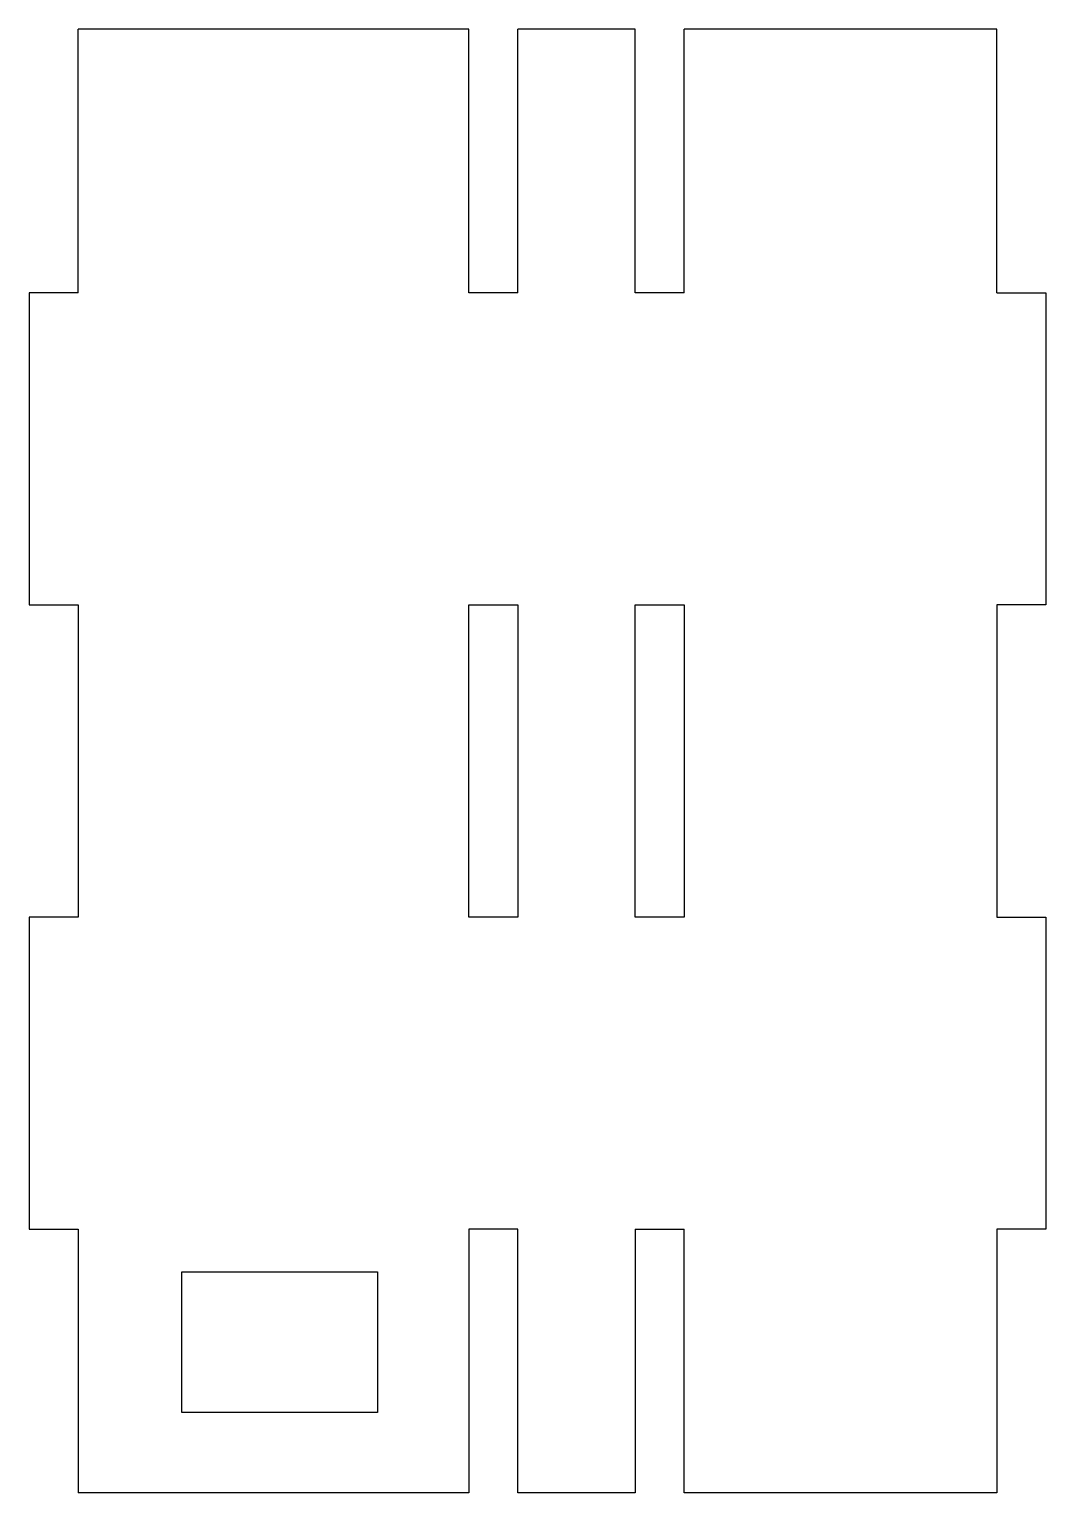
# Model space of a CAD drawing. Header units: millimetres. Extents: x -32.5 to 32.5, y -46.8 to 46.8.
import ezdxf

# ---------------------------------------------------------------- set-up
doc = ezdxf.new("R2010")
doc.units = ezdxf.units.MM
doc.layers.add('Shape2DView', color=7, linetype='CONTINUOUS')

msp = doc.modelspace()

# ---------------------------------------------------------------- linework, layer by layer
at = {"layer": 'Shape2DView'}
for p, q in [((-4.39, 46.81), (-29.37, 46.81)), ((-29.37, 29.9533), (-29.37, 46.81)), ((-4.39, 29.9533), (-4.39, 46.81)), ((6.24, 46.81), (-1.26, 46.81)), ((-1.26, 29.9533), (-1.26, 46.81)), ((6.24, 29.9533), (6.24, 46.81)), ((29.37, 46.81), (9.37, 46.81)), ((9.37, 29.9533), (9.37, 46.81)), ((29.37, 29.9533), (29.37, 46.81)), ((-29.37, 29.9533), (-32.5, 29.9533)), ((-32.5, 29.9533), (-32.5, 9.99333)), ((-1.26, 29.9533), (-4.39, 29.9533)), ((9.37, 29.9533), (6.24, 29.9533)), ((29.37, 29.9533), (32.5, 29.9533)), ((32.5, 29.9533), (32.5, 9.99333)), ((-32.5, 9.99333), (-29.37, 9.99333)), ((-29.37, 9.99333), (-29.37, -9.99333)), ((-4.39, -9.99333), (-4.39, 9.99333)), ((-4.39, 9.99333), (-1.26, 9.99333)), ((-1.26, 9.99333), (-1.26, -9.99333)), ((6.24, -9.99333), (6.24, 9.99333)), ((6.24, 9.99333), (9.37, 9.99333)), ((9.37, 9.99333), (9.37, -9.99333)), ((29.37, 9.99333), (29.37, -9.99333)), ((32.5, 9.99333), (29.37, 9.99333)), ((-29.37, -9.99333), (-32.5, -9.99333)), ((-32.5, -9.99333), (-32.5, -29.9533)), ((-1.26, -9.99333), (-4.39, -9.99333)), ((9.37, -9.99333), (6.24, -9.99333)), ((29.37, -9.99333), (32.5, -9.99333)), ((32.5, -9.99333), (32.5, -29.9533)), ((-32.5, -29.9533), (-29.37, -29.9533)), ((-29.37, -29.9533), (-29.37, -46.81)), ((-4.39, -29.9533), (-4.39, -46.81)), ((-1.26, -29.9533), (-4.39, -29.9533)), ((-1.26, -46.81), (-1.26, -29.9533)), ((6.24, -29.9533), (6.24, -46.81)), ((6.24, -29.9533), (9.37, -29.9533)), ((9.37, -46.81), (9.37, -29.9533)), ((29.37, -29.9533), (29.37, -46.81)), ((32.5, -29.9533), (29.37, -29.9533)), ((-22.7351, -41.6786), (-22.7351, -32.6786)), ((-22.7351, -32.6786), (-10.2351, -32.6786)), ((-10.2351, -32.6786), (-10.2351, -41.6786)), ((-10.2351, -41.6786), (-22.7351, -41.6786)), ((-4.39, -46.81), (-29.37, -46.81)), ((6.24, -46.81), (-1.26, -46.81)), ((29.37, -46.81), (9.37, -46.81))]:
    msp.add_line(p, q, dxfattribs=at)

doc.saveas('drawing.dxf')
